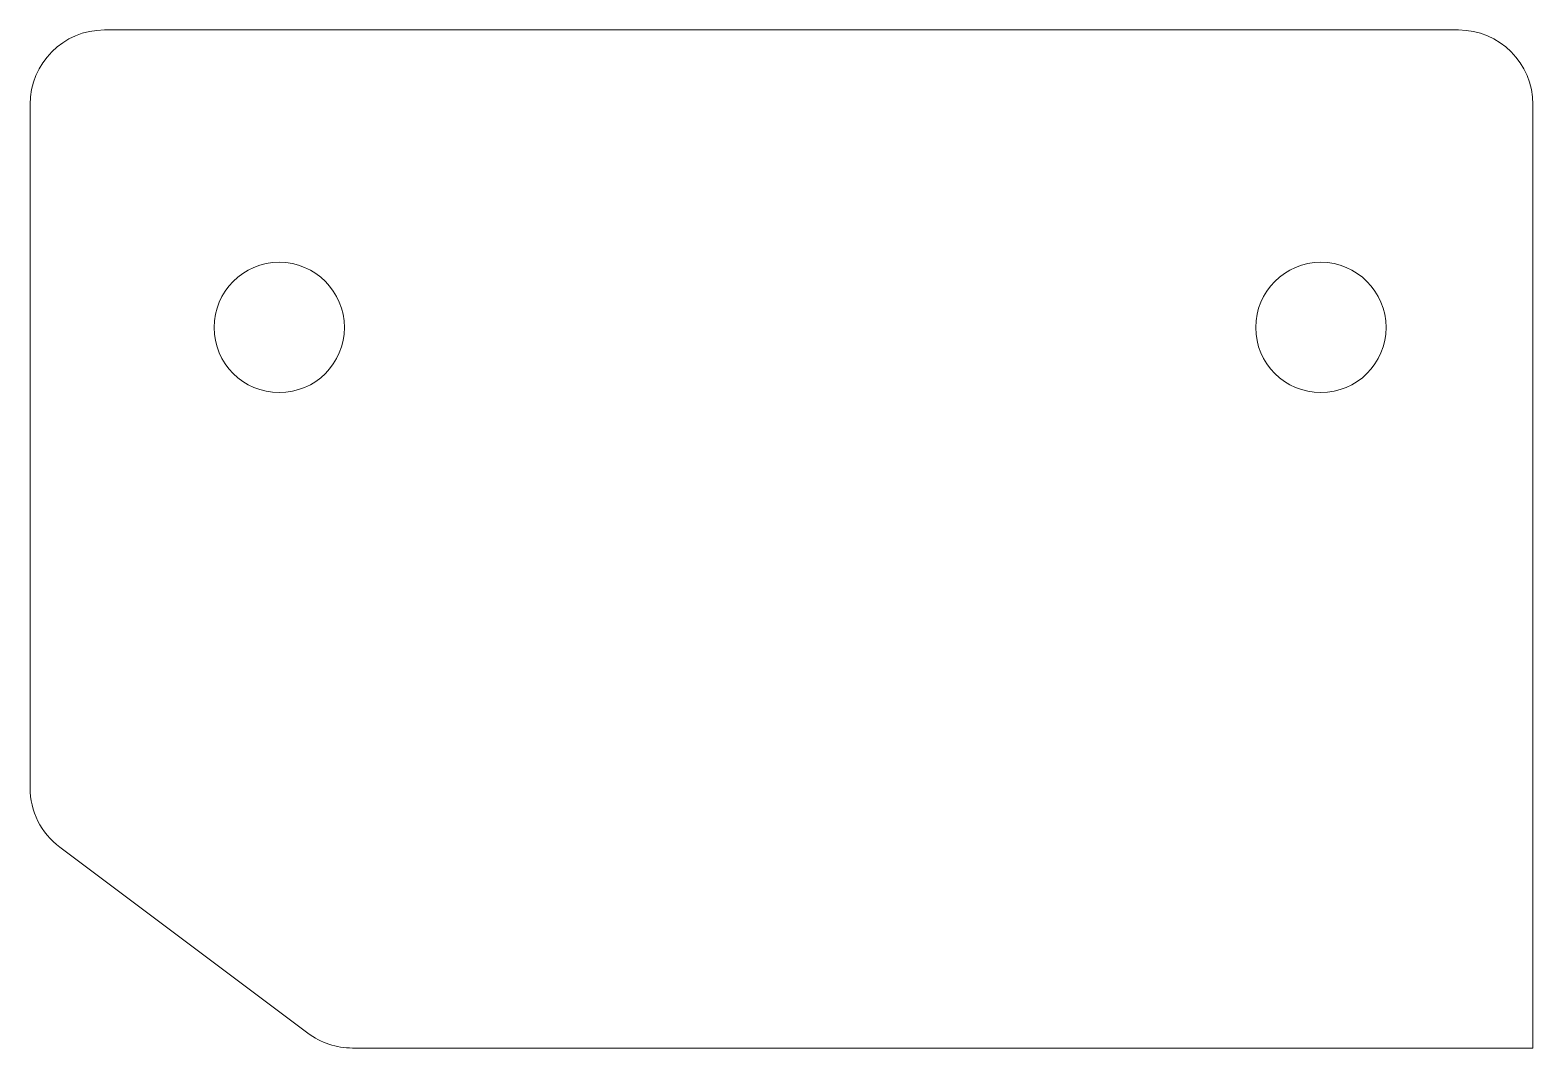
# Model space of a CAD drawing. Header units: inches. Extents: x 1.6 to 11.7, y 1.4 to 8.2.
import ezdxf

# ---------------------------------------------------------------- set-up
doc = ezdxf.new("R2010")
doc.units = ezdxf.units.IN
doc.header["$MEASUREMENT"] = 0

msp = doc.modelspace()

# ---------------------------------------------------------------- linework, layer by layer
at = {"color": 7, "linetype": 'Continuous', "lineweight": 15}
for p, q in [((2.065, 8.229), (11.165, 8.229)), ((1.565, 3.134), (1.565, 7.729)), ((11.665, 1.384), (11.665, 7.729)), ((3.432, 1.484), (1.765, 2.734)), ((3.732, 1.384), (11.665, 1.384))]:
    msp.add_line(p, q, dxfattribs=at)
for centre in [(3.24, 6.229), (10.24, 6.229)]:
    msp.add_circle(centre, 0.438, dxfattribs=at)
for centre, start, end in [((2.065, 7.729), 90, 180), ((11.165, 7.729), 0, 90), ((2.065, 3.134), 180, 233.1301), ((3.732, 1.884), 233.1301, 270)]:
    msp.add_arc(centre, 0.5, start, end, dxfattribs=at)

doc.saveas('drawing.dxf')
